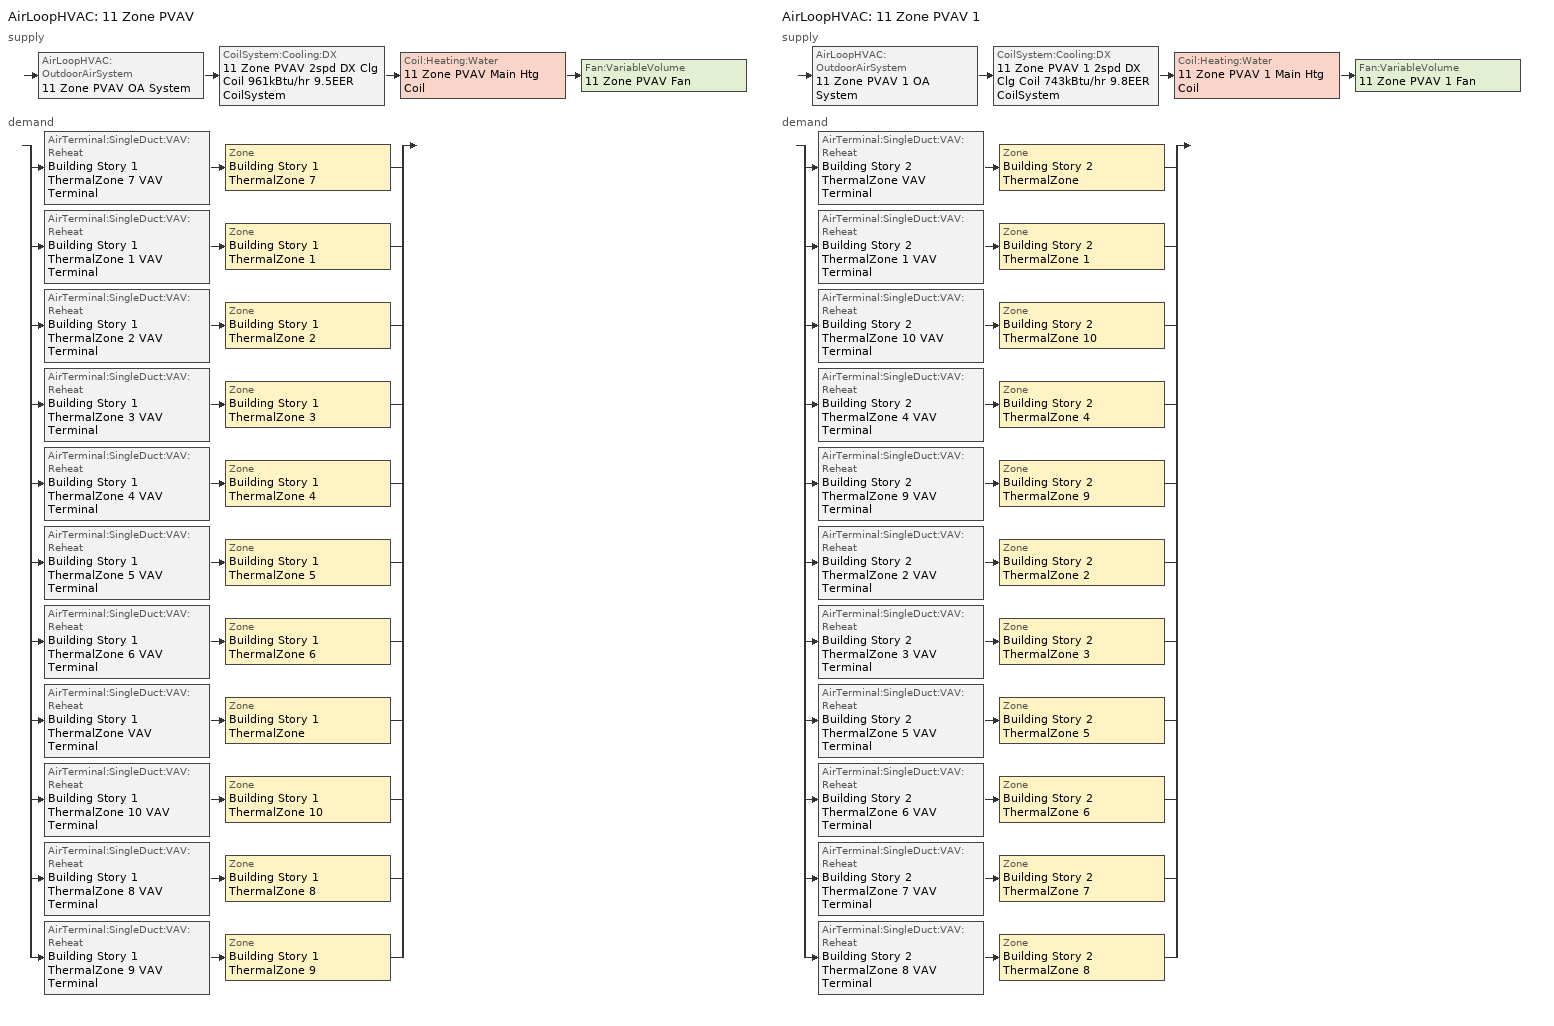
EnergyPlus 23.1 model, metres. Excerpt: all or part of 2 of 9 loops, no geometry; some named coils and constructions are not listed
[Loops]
AirLoopHVAC '11 Zone PVAV'
 supply: AirLoopHVAC:OutdoorAirSystem '11 Zone PVAV OA System' > CoilSystem:Cooling:DX '11 Zone PVAV 2spd DX Clg Coil 961kBtu/hr 9.5EER CoilSystem' > Coil:Heating:Water '11 Zone PVAV Main Htg Coil' > Fan:VariableVolume '11 Zone PVAV Fan'
 demand: split
  | AirTerminal:SingleDuct:VAV:Reheat 'Building Story 1 ThermalZone 7 VAV Terminal' > Zone 'Building Story 1 ThermalZone 7'
  | AirTerminal:SingleDuct:VAV:Reheat 'Building Story 1 ThermalZone 1 VAV Terminal' > Zone 'Building Story 1 ThermalZone 1'
  | AirTerminal:SingleDuct:VAV:Reheat 'Building Story 1 ThermalZone 2 VAV Terminal' > Zone 'Building Story 1 ThermalZone 2'
  | AirTerminal:SingleDuct:VAV:Reheat 'Building Story 1 ThermalZone 3 VAV Terminal' > Zone 'Building Story 1 ThermalZone 3'
  | AirTerminal:SingleDuct:VAV:Reheat 'Building Story 1 ThermalZone 4 VAV Terminal' > Zone 'Building Story 1 ThermalZone 4'
  | AirTerminal:SingleDuct:VAV:Reheat 'Building Story 1 ThermalZone 5 VAV Terminal' > Zone 'Building Story 1 ThermalZone 5'
  | AirTerminal:SingleDuct:VAV:Reheat 'Building Story 1 ThermalZone 6 VAV Terminal' > Zone 'Building Story 1 ThermalZone 6'
  | AirTerminal:SingleDuct:VAV:Reheat 'Building Story 1 ThermalZone VAV Terminal' > Zone 'Building Story 1 ThermalZone'
  | AirTerminal:SingleDuct:VAV:Reheat 'Building Story 1 ThermalZone 10 VAV Terminal' > Zone 'Building Story 1 ThermalZone 10'
  | AirTerminal:SingleDuct:VAV:Reheat 'Building Story 1 ThermalZone 8 VAV Terminal' > Zone 'Building Story 1 ThermalZone 8'
  | AirTerminal:SingleDuct:VAV:Reheat 'Building Story 1 ThermalZone 9 VAV Terminal' > Zone 'Building Story 1 ThermalZone 9'
AirLoopHVAC '11 Zone PVAV 1'
 supply: AirLoopHVAC:OutdoorAirSystem '11 Zone PVAV 1 OA System' > CoilSystem:Cooling:DX '11 Zone PVAV 1 2spd DX Clg Coil 743kBtu/hr 9.8EER CoilSystem' > Coil:Heating:Water '11 Zone PVAV 1 Main Htg Coil' > Fan:VariableVolume '11 Zone PVAV 1 Fan'
 demand: split
  | AirTerminal:SingleDuct:VAV:Reheat 'Building Story 2 ThermalZone VAV Terminal' > Zone 'Building Story 2 ThermalZone'
  | AirTerminal:SingleDuct:VAV:Reheat 'Building Story 2 ThermalZone 1 VAV Terminal' > Zone 'Building Story 2 ThermalZone 1'
  | AirTerminal:SingleDuct:VAV:Reheat 'Building Story 2 ThermalZone 10 VAV Terminal' > Zone 'Building Story 2 ThermalZone 10'
  | AirTerminal:SingleDuct:VAV:Reheat 'Building Story 2 ThermalZone 4 VAV Terminal' > Zone 'Building Story 2 ThermalZone 4'
  | AirTerminal:SingleDuct:VAV:Reheat 'Building Story 2 ThermalZone 9 VAV Terminal' > Zone 'Building Story 2 ThermalZone 9'
  | AirTerminal:SingleDuct:VAV:Reheat 'Building Story 2 ThermalZone 2 VAV Terminal' > Zone 'Building Story 2 ThermalZone 2'
  | AirTerminal:SingleDuct:VAV:Reheat 'Building Story 2 ThermalZone 3 VAV Terminal' > Zone 'Building Story 2 ThermalZone 3'
  | AirTerminal:SingleDuct:VAV:Reheat 'Building Story 2 ThermalZone 5 VAV Terminal' > Zone 'Building Story 2 ThermalZone 5'
  | AirTerminal:SingleDuct:VAV:Reheat 'Building Story 2 ThermalZone 6 VAV Terminal' > Zone 'Building Story 2 ThermalZone 6'
  | AirTerminal:SingleDuct:VAV:Reheat 'Building Story 2 ThermalZone 7 VAV Terminal' > Zone 'Building Story 2 ThermalZone 7'
  | AirTerminal:SingleDuct:VAV:Reheat 'Building Story 2 ThermalZone 8 VAV Terminal' > Zone 'Building Story 2 ThermalZone 8'
[InternalMass] Construction=InteriorFurnishings 1
Name | Zone or ZoneList | Space or SpaceList | Surface Area {m2}
Building Story 1 Space 3 SecondarySchool Office A  - Story Ground Mass; Building Story 1 Space 3 SecondarySchool Office C  - Story Ground Mass | Building Story 1 ThermalZone 3 | Building Story 1 Space 3 | 1.17721
Building Story 1 Space 6 SecondarySchool Office A  - Story Ground Mass | Building Story 1 ThermalZone 6 | Building Story 1 Space 6 | 2.15795
Building Story 1 Space 1 SecondarySchool Office A  - Story Ground Mass | Building Story 1 ThermalZone 1 | Building Story 1 Space 1 | 0.331827
Building Story 1 Space SecondarySchool Office A  - Story Ground Mass | Building Story 1 ThermalZone | Building Story 1 Space | 33.7958
Building Story 1 Space 2 SecondarySchool Office A end_b - Story Ground Mass | Building Story 1 ThermalZone 2 | Building Story 1 Space 2 | 0.287132
Building Story 1 Space 4 SecondarySchool Office A end_b - Story Ground Mass | Building Story 1 ThermalZone 4 | Building Story 1 Space 4 | 0.251434
Building Story 1 Space 5 SecondarySchool Office A end_b - Story Ground Mass | Building Story 1 ThermalZone 5 | Building Story 1 Space 5 | 0.17161
Building Story 1 Space 7 SecondarySchool Office A end_b - Story Ground Mass | Building Story 1 ThermalZone 7 | Building Story 1 Space 7 | 1.45037
Building Story 1 Space 9 SecondarySchool Office A end_b - Story Ground Mass | Building Story 1 ThermalZone 9 | Building Story 1 Space 9 | 0.223672
Building Story 1 Space 10 SecondarySchool Office A end_b - Story Ground Mass | Building Story 1 ThermalZone 10 | Building Story 1 Space 10 | 1.8176
Building Story 1 Space 8 SecondarySchool Office A end_b - Story Ground Mass | Building Story 1 ThermalZone 8 | Building Story 1 Space 8 | 0.294632
Building Story 1 Space 3 SecondarySchool Office A end_b - Story Ground Mass | Building Story 1 ThermalZone 3 | Building Story 1 Space 3 | 1.1724
Building Story 1 Space 6 SecondarySchool Office A end_b - Story Ground Mass | Building Story 1 ThermalZone 6 | Building Story 1 Space 6 | 2.14914
Building Story 1 Space 1 SecondarySchool Office A end_b - Story Ground Mass | Building Story 1 ThermalZone 1 | Building Story 1 Space 1 | 0.330473
Building Story 1 Space SecondarySchool Office A end_b - Story Ground Mass | Building Story 1 ThermalZone | Building Story 1 Space | 33.6579
Building Story 1 Space 2 SecondarySchool Office B  - Story Ground Mass | Building Story 1 ThermalZone 2 | Building Story 1 Space 2 | 2.37917
Building Story 1 Space 4 SecondarySchool Office B  - Story Ground Mass | Building Story 1 ThermalZone 4 | Building Story 1 Space 4 | 2.08338
Building Story 1 Space 5 SecondarySchool Office B  - Story Ground Mass | Building Story 1 ThermalZone 5 | Building Story 1 Space 5 | 1.42196
Building Story 1 Space 7 SecondarySchool Office B  - Story Ground Mass | Building Story 1 ThermalZone 7 | Building Story 1 Space 7 | 12.0177
Building Story 1 Space 9 SecondarySchool Office B  - Story Ground Mass | Building Story 1 ThermalZone 9 | Building Story 1 Space 9 | 1.85335
Building Story 1 Space 10 SecondarySchool Office B  - Story Ground Mass | Building Story 1 ThermalZone 10 | Building Story 1 Space 10 | 15.0606
Building Story 1 Space 8 SecondarySchool Office B  - Story Ground Mass | Building Story 1 ThermalZone 8 | Building Story 1 Space 8 | 2.44132
Building Story 1 Space 3 SecondarySchool Office B  - Story Ground Mass | Building Story 1 ThermalZone 3 | Building Story 1 Space 3 | 9.71453
Building Story 1 Space 6 SecondarySchool Office B  - Story Ground Mass | Building Story 1 ThermalZone 6 | Building Story 1 Space 6 | 17.8078
Building Story 1 Space 1 SecondarySchool Office B  - Story Ground Mass | Building Story 1 ThermalZone 1 | Building Story 1 Space 1 | 2.7383
Building Story 1 Space SecondarySchool Office B  - Story Ground Mass | Building Story 1 ThermalZone | Building Story 1 Space | 278.889
Building Story 1 Space 2 SecondarySchool Office B end_b - Story Ground Mass | Building Story 1 ThermalZone 2 | Building Story 1 Space 2 | 2.36947
Building Story 1 Space 4 SecondarySchool Office B end_b - Story Ground Mass | Building Story 1 ThermalZone 4 | Building Story 1 Space 4 | 2.07488
Building Story 1 Space 5 SecondarySchool Office B end_b - Story Ground Mass | Building Story 1 ThermalZone 5 | Building Story 1 Space 5 | 1.41615
Building Story 1 Space 7 SecondarySchool Office B end_b - Story Ground Mass | Building Story 1 ThermalZone 7 | Building Story 1 Space 7 | 11.9687
Building Story 1 Space 9 SecondarySchool Office B end_b - Story Ground Mass | Building Story 1 ThermalZone 9 | Building Story 1 Space 9 | 1.84578
Building Story 1 Space 10 SecondarySchool Office B end_b - Story Ground Mass | Building Story 1 ThermalZone 10 | Building Story 1 Space 10 | 14.9992
Building Story 1 Space 8 SecondarySchool Office B end_b - Story Ground Mass | Building Story 1 ThermalZone 8 | Building Story 1 Space 8 | 2.43136
Building Story 1 Space 3 SecondarySchool Office B end_b - Story Ground Mass | Building Story 1 ThermalZone 3 | Building Story 1 Space 3 | 9.67489
Building Story 1 Space 6 SecondarySchool Office B end_b - Story Ground Mass | Building Story 1 ThermalZone 6 | Building Story 1 Space 6 | 17.7351
Building Story 1 Space 1 SecondarySchool Office B end_b - Story Ground Mass | Building Story 1 ThermalZone 1 | Building Story 1 Space 1 | 2.72712
Building Story 1 Space SecondarySchool Office B end_b - Story Ground Mass | Building Story 1 ThermalZone | Building Story 1 Space | 277.751
Building Story 1 Space 2 SecondarySchool Office C  - Story Ground Mass | Building Story 1 ThermalZone 2 | Building Story 1 Space 2 | 0.288308
Building Story 1 Space 4 SecondarySchool Office C  - Story Ground Mass | Building Story 1 ThermalZone 4 | Building Story 1 Space 4 | 0.252464
Building Story 1 Space 5 SecondarySchool Office C  - Story Ground Mass | Building Story 1 ThermalZone 5 | Building Story 1 Space 5 | 0.172313
Building Story 1 Space 7 SecondarySchool Office C  - Story Ground Mass | Building Story 1 ThermalZone 7 | Building Story 1 Space 7 | 1.45631
Building Story 1 Space 9 SecondarySchool Office C  - Story Ground Mass | Building Story 1 ThermalZone 9 | Building Story 1 Space 9 | 0.224589
Building Story 1 Space 10 SecondarySchool Office C  - Story Ground Mass | Building Story 1 ThermalZone 10 | Building Story 1 Space 10 | 1.82505
Building Story 1 Space 8 SecondarySchool Office C  - Story Ground Mass | Building Story 1 ThermalZone 8 | Building Story 1 Space 8 | 0.295839
[ZoneControl:Thermostat] Temperature Difference Between Cutout And Setpoint {deltaC}=0
Name | Zone or ZoneList | Control Type Schedule | Control 1
Building Story 1 ThermalZone Thermostat | Building Story 1 ThermalZone | Building Story 1 ThermalZone Thermostat Schedule | Story Ground Blended Space Type Thermostat
Building Story 1 ThermalZone 1 Thermostat | Building Story 1 ThermalZone 1 | Building Story 1 ThermalZone 1 Thermostat Schedule | Story Ground Blended Space Type Thermostat 1
Building Story 1 ThermalZone 10 Thermostat | Building Story 1 ThermalZone 10 | Building Story 1 ThermalZone 10 Thermostat Schedule | Story Ground Blended Space Type Thermostat 2
Building Story 1 ThermalZone 2 Thermostat | Building Story 1 ThermalZone 2 | Building Story 1 ThermalZone 2 Thermostat Schedule | Story Ground Blended Space Type Thermostat 3
Building Story 1 ThermalZone 3 Thermostat | Building Story 1 ThermalZone 3 | Building Story 1 ThermalZone 3 Thermostat Schedule | Story Ground Blended Space Type Thermostat 4
Building Story 1 ThermalZone 4 Thermostat | Building Story 1 ThermalZone 4 | Building Story 1 ThermalZone 4 Thermostat Schedule | Story Ground Blended Space Type Thermostat 5
Building Story 1 ThermalZone 5 Thermostat | Building Story 1 ThermalZone 5 | Building Story 1 ThermalZone 5 Thermostat Schedule | Story Ground Blended Space Type Thermostat 6
Building Story 1 ThermalZone 6 Thermostat | Building Story 1 ThermalZone 6 | Building Story 1 ThermalZone 6 Thermostat Schedule | Story Ground Blended Space Type Thermostat 7
Building Story 1 ThermalZone 7 Thermostat | Building Story 1 ThermalZone 7 | Building Story 1 ThermalZone 7 Thermostat Schedule | Story Ground Blended Space Type Thermostat 8
Building Story 1 ThermalZone 8 Thermostat | Building Story 1 ThermalZone 8 | Building Story 1 ThermalZone 8 Thermostat Schedule | Story Ground Blended Space Type Thermostat 9
Building Story 1 ThermalZone 9 Thermostat | Building Story 1 ThermalZone 9 | Building Story 1 ThermalZone 9 Thermostat Schedule | Story Ground Blended Space Type Thermostat 10
Building Story 2 ThermalZone Thermostat | Building Story 2 ThermalZone | Building Story 2 ThermalZone Thermostat Schedule | Story Mid Blended Space Type Thermostat
Building Story 2 ThermalZone 1 Thermostat | Building Story 2 ThermalZone 1 | Building Story 2 ThermalZone 1 Thermostat Schedule | Story Mid Blended Space Type Thermostat 1
Building Story 2 ThermalZone 10 Thermostat | Building Story 2 ThermalZone 10 | Building Story 2 ThermalZone 10 Thermostat Schedule | Story Mid Blended Space Type Thermostat 2
Building Story 2 ThermalZone 2 Thermostat | Building Story 2 ThermalZone 2 | Building Story 2 ThermalZone 2 Thermostat Schedule | Story Mid Blended Space Type Thermostat 3
Building Story 2 ThermalZone 3 Thermostat | Building Story 2 ThermalZone 3 | Building Story 2 ThermalZone 3 Thermostat Schedule | Story Mid Blended Space Type Thermostat 4
Building Story 2 ThermalZone 4 Thermostat | Building Story 2 ThermalZone 4 | Building Story 2 ThermalZone 4 Thermostat Schedule | Story Mid Blended Space Type Thermostat 5
Building Story 2 ThermalZone 5 Thermostat | Building Story 2 ThermalZone 5 | Building Story 2 ThermalZone 5 Thermostat Schedule | Story Mid Blended Space Type Thermostat 6
Building Story 2 ThermalZone 6 Thermostat | Building Story 2 ThermalZone 6 | Building Story 2 ThermalZone 6 Thermostat Schedule | Story Mid Blended Space Type Thermostat 7
Building Story 2 ThermalZone 7 Thermostat | Building Story 2 ThermalZone 7 | Building Story 2 ThermalZone 7 Thermostat Schedule | Story Mid Blended Space Type Thermostat 8
Building Story 2 ThermalZone 8 Thermostat | Building Story 2 ThermalZone 8 | Building Story 2 ThermalZone 8 Thermostat Schedule | Story Mid Blended Space Type Thermostat 9
Building Story 2 ThermalZone 9 Thermostat | Building Story 2 ThermalZone 9 | Building Story 2 ThermalZone 9 Thermostat Schedule | Story Mid Blended Space Type Thermostat 10
[ThermostatSetpoint:DualSetpoint] Cooling Setpoint Temperature Schedule=SchoolSecondary CLGSETP_SCH_NO_SETBACK
Name | Heating Setpoint Temperature Schedule
Story Ground Blended Space Type Thermostat; Story Ground Blended Space Type Thermostat 1; Story Ground Blended Space Type Thermostat 2; Story Ground Blended Space Type Thermostat 3; Story Ground Blended Space Type Thermostat 4; Story Ground Blended Space Type Thermostat 5; Story Ground Blended Space Type Thermostat 6; Story Ground Blended Space Type Thermostat 7; Story Ground Blended Space Type Thermostat 8; Story Ground Blended Space Type Thermostat 9; Story Ground Blended Space Type Thermostat 10 | SchoolSecondary HTGSETP_SCH_PSZ_AC
Story Mid Blended Space Type Thermostat; Story Mid Blended Space Type Thermostat 1; Story Mid Blended Space Type Thermostat 2; Story Mid Blended Space Type Thermostat 3; Story Mid Blended Space Type Thermostat 4; Story Mid Blended Space Type Thermostat 5; Story Mid Blended Space Type Thermostat 6; Story Mid Blended Space Type Thermostat 7; Story Mid Blended Space Type Thermostat 8; Story Mid Blended Space Type Thermostat 9; Story Mid Blended Space Type Thermostat 10 | SchoolSecondary HTGSETP_SCH_YES_OPTIMUM
[AirTerminal:SingleDuct:VAV:Reheat] Availability Schedule=Always On Discrete; Maximum Air Flow Rate {m3/s}=Autosize; Zone Minimum Air Flow Input Method=Constant; Fixed Minimum Air Flow Rate {m3/s}=0; Maximum Hot Water or Steam Flow Rate {m3/s}=Autosize; Minimum Hot Water or Steam Flow Rate {m3/s}=0; Convergence Tolerance=0.001; Damper Heating Action=ReverseWithLimits; Maximum Flow per Zone Floor Area During Reheat {m3/s-m2}=Autocalculate; Maximum Flow Fraction During Reheat=Autocalculate; Maximum Reheat Air Temperature {C}=50
Name | Constant Minimum Air Flow Fraction | Reheat Coil
Building Story 1 ThermalZone VAV Terminal | 0.824587 | Building Story 1 ThermalZone Reheat Coil
Building Story 1 ThermalZone 1 VAV Terminal | 0.824587 | Building Story 1 ThermalZone 1 Reheat Coil
Building Story 1 ThermalZone 10 VAV Terminal | 0.824587 | Building Story 1 ThermalZone 10 Reheat Coil
Building Story 1 ThermalZone 2 VAV Terminal | 0.824587 | Building Story 1 ThermalZone 2 Reheat Coil
Building Story 1 ThermalZone 3 VAV Terminal | 0.824587 | Building Story 1 ThermalZone 3 Reheat Coil
Building Story 1 ThermalZone 4 VAV Terminal | 0.824587 | Building Story 1 ThermalZone 4 Reheat Coil
Building Story 1 ThermalZone 5 VAV Terminal | 0.824587 | Building Story 1 ThermalZone 5 Reheat Coil
Building Story 1 ThermalZone 6 VAV Terminal | 0.824587 | Building Story 1 ThermalZone 6 Reheat Coil
Building Story 1 ThermalZone 7 VAV Terminal | 0.824587 | Building Story 1 ThermalZone 7 Reheat Coil
Building Story 1 ThermalZone 8 VAV Terminal | 0.824587 | Building Story 1 ThermalZone 8 Reheat Coil
Building Story 1 ThermalZone 9 VAV Terminal | 0.824587 | Building Story 1 ThermalZone 9 Reheat Coil
Building Story 2 ThermalZone VAV Terminal | 0.923048 | Building Story 2 ThermalZone Reheat Coil
Building Story 2 ThermalZone 1 VAV Terminal | 0.923048 | Building Story 2 ThermalZone 1 Reheat Coil
Building Story 2 ThermalZone 10 VAV Terminal | 0.923048 | Building Story 2 ThermalZone 10 Reheat Coil
Building Story 2 ThermalZone 2 VAV Terminal | 0.923048 | Building Story 2 ThermalZone 2 Reheat Coil
Building Story 2 ThermalZone 3 VAV Terminal | 0.923048 | Building Story 2 ThermalZone 3 Reheat Coil
Building Story 2 ThermalZone 4 VAV Terminal | 0.923048 | Building Story 2 ThermalZone 4 Reheat Coil
Building Story 2 ThermalZone 5 VAV Terminal | 0.923048 | Building Story 2 ThermalZone 5 Reheat Coil
Building Story 2 ThermalZone 6 VAV Terminal | 0.923048 | Building Story 2 ThermalZone 6 Reheat Coil
Building Story 2 ThermalZone 7 VAV Terminal | 0.923048 | Building Story 2 ThermalZone 7 Reheat Coil
Building Story 2 ThermalZone 8 VAV Terminal | 0.923048 | Building Story 2 ThermalZone 8 Reheat Coil
Building Story 2 ThermalZone 9 VAV Terminal | 0.923048 | Building Story 2 ThermalZone 9 Reheat Coil
[Coil:Heating:Water] Availability Schedule=Always On Discrete; U-Factor Times Area Value {W/K}=Autosize; Maximum Water Flow Rate {m3/s}=Autosize; Performance Input Method=UFactorTimesAreaAndDesignWaterFlowRate; Rated Capacity {W}=Autosize; Rated Inlet Water Temperature {C}=82.2222; Rated Inlet Air Temperature {C}=7.22222; Rated Outlet Water Temperature {C}=71.1111; Rated Outlet Air Temperature {C}=12.7778; Rated Ratio for Air and Water Convection=0.5
11 Zone PVAV Main Htg Coil; 11 Zone PVAV 1 Main Htg Coil
[Zone equipment]
Building Story 1 ThermalZone: Building Story 1 ThermalZone VAV Terminal
Building Story 1 ThermalZone 1: Building Story 1 ThermalZone 1 VAV Terminal
Building Story 1 ThermalZone 10: Building Story 1 ThermalZone 10 VAV Terminal
Building Story 1 ThermalZone 2: Building Story 1 ThermalZone 2 VAV Terminal
Building Story 1 ThermalZone 3: Building Story 1 ThermalZone 3 VAV Terminal
Building Story 1 ThermalZone 4: Building Story 1 ThermalZone 4 VAV Terminal
Building Story 1 ThermalZone 5: Building Story 1 ThermalZone 5 VAV Terminal
Building Story 1 ThermalZone 6: Building Story 1 ThermalZone 6 VAV Terminal
Building Story 1 ThermalZone 7: Building Story 1 ThermalZone 7 VAV Terminal
Building Story 1 ThermalZone 8: Building Story 1 ThermalZone 8 VAV Terminal
Building Story 1 ThermalZone 9: Building Story 1 ThermalZone 9 VAV Terminal
Building Story 2 ThermalZone: Building Story 2 ThermalZone VAV Terminal
Building Story 2 ThermalZone 1: Building Story 2 ThermalZone 1 VAV Terminal
Building Story 2 ThermalZone 10: Building Story 2 ThermalZone 10 VAV Terminal
Building Story 2 ThermalZone 2: Building Story 2 ThermalZone 2 VAV Terminal
Building Story 2 ThermalZone 3: Building Story 2 ThermalZone 3 VAV Terminal
Building Story 2 ThermalZone 4: Building Story 2 ThermalZone 4 VAV Terminal
Building Story 2 ThermalZone 5: Building Story 2 ThermalZone 5 VAV Terminal
Building Story 2 ThermalZone 6: Building Story 2 ThermalZone 6 VAV Terminal
Building Story 2 ThermalZone 7: Building Story 2 ThermalZone 7 VAV Terminal
Building Story 2 ThermalZone 8: Building Story 2 ThermalZone 8 VAV Terminal
Building Story 2 ThermalZone 9: Building Story 2 ThermalZone 9 VAV Terminal
[Sizing:Zone] Zone Cooling Design Supply Air Temperature Input Method=SupplyAirTemperature; Zone Cooling Design Supply Air Temperature {C}=12.7778; Zone Cooling Design Supply Air Temperature Difference {deltaC}=11.11; Zone Heating Design Supply Air Temperature Input Method=SupplyAirTemperature; Zone Heating Design Supply Air Temperature {C}=50; Zone Heating Design Supply Air Temperature Difference {deltaC}=11.11; Zone Cooling Design Supply Air Humidity Ratio {kgWater/kgDryAir}=0.0085; Zone Heating Design Supply Air Humidity Ratio {kgWater/kgDryAir}=0.008; Cooling Design Air Flow Method=DesignDay; Cooling Design Air Flow Rate {m3/s}=0; Cooling Minimum Air Flow per Zone Floor Area {m3/s-m2}=0.000762; Cooling Minimum Air Flow {m3/s}=0; Cooling Minimum Air Flow Fraction=0; Heating Design Air Flow Method=DesignDay; Heating Design Air Flow Rate {m3/s}=0; Heating Maximum Air Flow per Zone Floor Area {m3/s-m2}=0.002032; Heating Maximum Air Flow {m3/s}=0.141576; Heating Maximum Air Flow Fraction=0.3; Account for Dedicated Outdoor Air System=No; Zone Load Sizing Method=Sensible Load Only No Latent Load; Zone Latent Cooling Design Supply Air Humidity Ratio Input Method=HumidityRatioDifference; Zone Cooling Design Supply Air Humidity Ratio Difference {kgWater/kgDryAir}=0.005; Zone Latent Heating Design Supply Air Humidity Ratio Input Method=HumidityRatioDifference; Zone Humidification Design Supply Air Humidity Ratio Difference {kgWater/kgDryAir}=0.005
Name | Design Specification Outdoor Air Object | Design Specification Zone Air Distribution Object
Building Story 1 ThermalZone | Building Story 1 ThermalZone DSOA Space List | Building Story 1 ThermalZone Design Spec Zone Air Dist
Building Story 1 ThermalZone 1 | Building Story 1 ThermalZone 1 DSOA Space List | Building Story 1 ThermalZone 1 Design Spec Zone Air Dist
Building Story 1 ThermalZone 10 | Building Story 1 ThermalZone 10 DSOA Space List | Building Story 1 ThermalZone 10 Design Spec Zone Air Dist
Building Story 1 ThermalZone 2 | Building Story 1 ThermalZone 2 DSOA Space List | Building Story 1 ThermalZone 2 Design Spec Zone Air Dist
Building Story 1 ThermalZone 3 | Building Story 1 ThermalZone 3 DSOA Space List | Building Story 1 ThermalZone 3 Design Spec Zone Air Dist
Building Story 1 ThermalZone 4 | Building Story 1 ThermalZone 4 DSOA Space List | Building Story 1 ThermalZone 4 Design Spec Zone Air Dist
Building Story 1 ThermalZone 5 | Building Story 1 ThermalZone 5 DSOA Space List | Building Story 1 ThermalZone 5 Design Spec Zone Air Dist
Building Story 1 ThermalZone 6 | Building Story 1 ThermalZone 6 DSOA Space List | Building Story 1 ThermalZone 6 Design Spec Zone Air Dist
Building Story 1 ThermalZone 7 | Building Story 1 ThermalZone 7 DSOA Space List | Building Story 1 ThermalZone 7 Design Spec Zone Air Dist
Building Story 1 ThermalZone 8 | Building Story 1 ThermalZone 8 DSOA Space List | Building Story 1 ThermalZone 8 Design Spec Zone Air Dist
Building Story 1 ThermalZone 9 | Building Story 1 ThermalZone 9 DSOA Space List | Building Story 1 ThermalZone 9 Design Spec Zone Air Dist
Building Story 2 ThermalZone | Building Story 2 ThermalZone DSOA Space List | Building Story 2 ThermalZone Design Spec Zone Air Dist
Building Story 2 ThermalZone 1 | Building Story 2 ThermalZone 1 DSOA Space List | Building Story 2 ThermalZone 1 Design Spec Zone Air Dist
Building Story 2 ThermalZone 10 | Building Story 2 ThermalZone 10 DSOA Space List | Building Story 2 ThermalZone 10 Design Spec Zone Air Dist
Building Story 2 ThermalZone 2 | Building Story 2 ThermalZone 2 DSOA Space List | Building Story 2 ThermalZone 2 Design Spec Zone Air Dist
Building Story 2 ThermalZone 3 | Building Story 2 ThermalZone 3 DSOA Space List | Building Story 2 ThermalZone 3 Design Spec Zone Air Dist
Building Story 2 ThermalZone 4 | Building Story 2 ThermalZone 4 DSOA Space List | Building Story 2 ThermalZone 4 Design Spec Zone Air Dist
Building Story 2 ThermalZone 5 | Building Story 2 ThermalZone 5 DSOA Space List | Building Story 2 ThermalZone 5 Design Spec Zone Air Dist
Building Story 2 ThermalZone 6 | Building Story 2 ThermalZone 6 DSOA Space List | Building Story 2 ThermalZone 6 Design Spec Zone Air Dist
Building Story 2 ThermalZone 7 | Building Story 2 ThermalZone 7 DSOA Space List | Building Story 2 ThermalZone 7 Design Spec Zone Air Dist
Building Story 2 ThermalZone 8 | Building Story 2 ThermalZone 8 DSOA Space List | Building Story 2 ThermalZone 8 Design Spec Zone Air Dist
Building Story 2 ThermalZone 9 | Building Story 2 ThermalZone 9 DSOA Space List | Building Story 2 ThermalZone 9 Design Spec Zone Air Dist
[DesignSpecification:ZoneAirDistribution] Minimum Zone Ventilation Efficiency=0.6
Building Story 1 ThermalZone Design Spec Zone Air Dist; Building Story 1 ThermalZone 1 Design Spec Zone Air Dist; Building Story 1 ThermalZone 10 Design Spec Zone Air Dist; Building Story 1 ThermalZone 2 Design Spec Zone Air Dist; Building Story 1 ThermalZone 3 Design Spec Zone Air Dist; Building Story 1 ThermalZone 4 Design Spec Zone Air Dist; Building Story 1 ThermalZone 5 Design Spec Zone Air Dist; Building Story 1 ThermalZone 6 Design Spec Zone Air Dist; Building Story 1 ThermalZone 7 Design Spec Zone Air Dist; Building Story 1 ThermalZone 8 Design Spec Zone Air Dist; Building Story 1 ThermalZone 9 Design Spec Zone Air Dist; Building Story 2 ThermalZone Design Spec Zone Air Dist; Building Story 2 ThermalZone 1 Design Spec Zone Air Dist; Building Story 2 ThermalZone 10 Design Spec Zone Air Dist; Building Story 2 ThermalZone 2 Design Spec Zone Air Dist; Building Story 2 ThermalZone 3 Design Spec Zone Air Dist; Building Story 2 ThermalZone 4 Design Spec Zone Air Dist; Building Story 2 ThermalZone 5 Design Spec Zone Air Dist; Building Story 2 ThermalZone 6 Design Spec Zone Air Dist; Building Story 2 ThermalZone 7 Design Spec Zone Air Dist; Building Story 2 ThermalZone 8 Design Spec Zone Air Dist; Building Story 2 ThermalZone 9 Design Spec Zone Air Dist
[Controller:MechanicalVentilation] System Outdoor Air Method=ZoneSum
Name | Availability Schedule | Demand Controlled Ventilation | Zone or ZoneList 1 | Design Specification Outdoor Air Object Name 1 | Design Specification Zone Air Distribution Object Name 1 | Zone or ZoneList 2 | Design Specification Outdoor Air Object Name 2 | Design Specification Zone Air Distribution Object Name 2 | Zone or ZoneList 3 | Design Specification Outdoor Air Object Name 3 | Design Specification Zone Air Distribution Object Name 3 | Zone or ZoneList 4 | Design Specification Outdoor Air Object Name 4 | Design Specification Zone Air Distribution Object Name 4 | Zone or ZoneList 5 | Design Specification Outdoor Air Object Name 5 | Design Specification Zone Air Distribution Object Name 5 | Zone or ZoneList 6 | Design Specification Outdoor Air Object Name 6 | Design Specification Zone Air Distribution Object Name 6 | Zone or ZoneList 7 | Design Specification Outdoor Air Object Name 7 | Design Specification Zone Air Distribution Object Name 7 | Zone or ZoneList 8 | Design Specification Outdoor Air Object Name 8 | Design Specification Zone Air Distribution Object Name 8 | Zone or ZoneList 9 | Design Specification Outdoor Air Object Name 9 | Design Specification Zone Air Distribution Object Name 9 | Zone or ZoneList 10 | Design Specification Outdoor Air Object Name 10 | Design Specification Zone Air Distribution Object Name 10 | Zone or ZoneList 11 | Design Specification Outdoor Air Object Name 11 | Design Specification Zone Air Distribution Object Name 11
11 Zone PVAV Ventilation Controller | 11 Zone PVAV Occ Sch | Yes | Building Story 1 ThermalZone | Blended OA | Building Story 1 ThermalZone Design Spec Zone Air Dist | Building Story 1 ThermalZone 1 | Blended OA to per-area | Building Story 1 ThermalZone 1 Design Spec Zone Air Dist | Building Story 1 ThermalZone 10 | Blended OA | Building Story 1 ThermalZone 10 Design Spec Zone Air Dist | Building Story 1 ThermalZone 2 | Blended OA to per-area | Building Story 1 ThermalZone 2 Design Spec Zone Air Dist | Building Story 1 ThermalZone 3 | Blended OA | Building Story 1 ThermalZone 3 Design Spec Zone Air Dist | Building Story 1 ThermalZone 4 | Blended OA to per-area | Building Story 1 ThermalZone 4 Design Spec Zone Air Dist | Building Story 1 ThermalZone 5 | Blended OA to per-area | Building Story 1 ThermalZone 5 Design Spec Zone Air Dist | Building Story 1 ThermalZone 6 | Blended OA | Building Story 1 ThermalZone 6 Design Spec Zone Air Dist | Building Story 1 ThermalZone 7 | Blended OA | Building Story 1 ThermalZone 7 Design Spec Zone Air Dist | Building Story 1 ThermalZone 8 | Blended OA to per-area | Building Story 1 ThermalZone 8 Design Spec Zone Air Dist | Building Story 1 ThermalZone 9 | Blended OA to per-area | Building Story 1 ThermalZone 9 Design Spec Zone Air Dist
11 Zone PVAV 1 Ventilation Controller | 11 Zone PVAV 1 Occ Sch | No | Building Story 2 ThermalZone | Blended OA 1 | Building Story 2 ThermalZone Design Spec Zone Air Dist | Building Story 2 ThermalZone 1 | Blended OA 1 | Building Story 2 ThermalZone 1 Design Spec Zone Air Dist | Building Story 2 ThermalZone 10 | Blended OA 1 | Building Story 2 ThermalZone 10 Design Spec Zone Air Dist | Building Story 2 ThermalZone 2 | Blended OA 1 | Building Story 2 ThermalZone 2 Design Spec Zone Air Dist | Building Story 2 ThermalZone 3 | Blended OA 1 | Building Story 2 ThermalZone 3 Design Spec Zone Air Dist | Building Story 2 ThermalZone 4 | Blended OA 1 | Building Story 2 ThermalZone 4 Design Spec Zone Air Dist | Building Story 2 ThermalZone 5 | Blended OA 1 | Building Story 2 ThermalZone 5 Design Spec Zone Air Dist | Building Story 2 ThermalZone 6 | Blended OA 1 | Building Story 2 ThermalZone 6 Design Spec Zone Air Dist | Building Story 2 ThermalZone 7 | Blended OA 1 | Building Story 2 ThermalZone 7 Design Spec Zone Air Dist | Building Story 2 ThermalZone 8 | Blended OA 1 | Building Story 2 ThermalZone 8 Design Spec Zone Air Dist | Building Story 2 ThermalZone 9 | Blended OA 1 | Building Story 2 ThermalZone 9 Design Spec Zone Air Dist
[DesignSpecification:OutdoorAir] Outdoor Air Method=Sum; Outdoor Air Flow per Zone {m3/s}=0; Outdoor Air Flow Air Changes per Hour {1/hr}=0
Name | Outdoor Air Flow per Person {m3/s-person} | Outdoor Air Flow per Zone Floor Area {m3/s-m2}
Blended OA | 0.00256079 | 0.000687897
Blended OA to per-area | 0 | 0.00173243
Blended OA 1 | 0.00346999 | 0.000689238
[DesignSpecification:OutdoorAir:SpaceList]
Name | Space 1 | Space 1 Design Specification Outdoor Air Object
Building Story 1 ThermalZone DSOA Space List | Building Story 1 Space | Blended OA
Building Story 1 ThermalZone 1 DSOA Space List | Building Story 1 Space 1 | Blended OA to per-area
Building Story 1 ThermalZone 10 DSOA Space List | Building Story 1 Space 10 | Blended OA
Building Story 1 ThermalZone 2 DSOA Space List | Building Story 1 Space 2 | Blended OA to per-area
Building Story 1 ThermalZone 3 DSOA Space List | Building Story 1 Space 3 | Blended OA
Building Story 1 ThermalZone 4 DSOA Space List | Building Story 1 Space 4 | Blended OA to per-area
Building Story 1 ThermalZone 5 DSOA Space List | Building Story 1 Space 5 | Blended OA to per-area
Building Story 1 ThermalZone 6 DSOA Space List | Building Story 1 Space 6 | Blended OA
Building Story 1 ThermalZone 7 DSOA Space List | Building Story 1 Space 7 | Blended OA
Building Story 1 ThermalZone 8 DSOA Space List | Building Story 1 Space 8 | Blended OA to per-area
Building Story 1 ThermalZone 9 DSOA Space List | Building Story 1 Space 9 | Blended OA to per-area
Building Story 2 ThermalZone DSOA Space List | Building Story 2 Space | Blended OA 1
Building Story 2 ThermalZone 1 DSOA Space List | Building Story 2 Space 1 | Blended OA 1
Building Story 2 ThermalZone 10 DSOA Space List | Building Story 2 Space 10 | Blended OA 1
Building Story 2 ThermalZone 2 DSOA Space List | Building Story 2 Space 2 | Blended OA 1
Building Story 2 ThermalZone 3 DSOA Space List | Building Story 2 Space 3 | Blended OA 1
Building Story 2 ThermalZone 4 DSOA Space List | Building Story 2 Space 4 | Blended OA 1
Building Story 2 ThermalZone 5 DSOA Space List | Building Story 2 Space 5 | Blended OA 1
Building Story 2 ThermalZone 6 DSOA Space List | Building Story 2 Space 6 | Blended OA 1
Building Story 2 ThermalZone 7 DSOA Space List | Building Story 2 Space 7 | Blended OA 1
Building Story 2 ThermalZone 8 DSOA Space List | Building Story 2 Space 8 | Blended OA 1
Building Story 2 ThermalZone 9 DSOA Space List | Building Story 2 Space 9 | Blended OA 1
[AirLoopHVAC] Design Supply Air Flow Rate {m3/s}=AutoSize; Design Return Air Flow Fraction of Supply Air Flow=1
11 Zone PVAV; 11 Zone PVAV 1
[Sizing:System] Type of Load to Size On=Sensible; Central Heating Maximum System Air Flow Ratio=0.3; Preheat Design Temperature {C}=7.22222; Preheat Design Humidity Ratio {kgWater/kgDryAir}=0.008; Precool Design Temperature {C}=12.7778; Precool Design Humidity Ratio {kgWater/kgDryAir}=0.008; Central Cooling Design Supply Air Temperature {C}=12.7778; Central Heating Design Supply Air Temperature {C}=12.7778; Type of Zone Sum to Use=Coincident; 100% Outdoor Air in Cooling=No; 100% Outdoor Air in Heating=No; Central Cooling Design Supply Air Humidity Ratio {kgWater/kgDryAir}=0.0085; Central Heating Design Supply Air Humidity Ratio {kgWater/kgDryAir}=0.008; Cooling Supply Air Flow Rate Method=DesignDay; Cooling Supply Air Flow Rate {m3/s}=0; Cooling Supply Air Flow Rate Per Floor Area {m3/s-m2}=0.00996765; Cooling Fraction of Autosized Cooling Supply Air Flow Rate=1; Cooling Supply Air Flow Rate Per Unit Cooling Capacity {m3/s-W}=3.94755e-05; Heating Supply Air Flow Rate Method=DesignDay; Heating Supply Air Flow Rate {m3/s}=0; Heating Supply Air Flow Rate Per Floor Area {m3/s-m2}=0.00996765; Heating Fraction of Autosized Heating Supply Air Flow Rate=1; Heating Fraction of Autosized Cooling Supply Air Flow Rate=1; Heating Supply Air Flow Rate Per Unit Heating Capacity {m3/s-W}=3.15882e-05; System Outdoor Air Method=ZoneSum; Zone Maximum Outdoor Air Fraction=1; Cooling Design Capacity Method=CoolingDesignCapacity; Cooling Design Capacity {W}=Autosize; Cooling Design Capacity Per Floor Area {W/m2}=234.7; Fraction of Autosized Cooling Design Capacity=1; Heating Design Capacity Method=HeatingDesignCapacity; Heating Design Capacity {W}=Autosize; Heating Design Capacity Per Floor Area {W/m2}=157; Fraction of Autosized Heating Design Capacity=1; Central Cooling Capacity Control Method=OnOff; Occupant Diversity=Autosize
Name | Design Outdoor Air Flow Rate {m3/s}
11 Zone PVAV | 9.51573
11 Zone PVAV 1 | 8.38127
[Controller:WaterCoil] Control Variable=Temperature; Action=Normal; Actuator Variable=Flow; Controller Convergence Tolerance {deltaC}=0.0001; Maximum Actuated Flow {m3/s}=Autosize; Minimum Actuated Flow {m3/s}=0
11 Zone PVAV Main Htg Coil Controller; 11 Zone PVAV 1 Main Htg Coil Controller
[Controller:OutdoorAir] Maximum Outdoor Air Flow Rate {m3/s}=Autosize; Economizer Control Type=DifferentialDryBulb; Economizer Control Action Type=ModulateFlow; Lockout Type=LockoutWithHeating; Minimum Limit Type=FixedMinimum; High Humidity Control=No; Control High Indoor Humidity Based on Outdoor Humidity Ratio=Yes; Heat Recovery Bypass Control Type=BypassWhenWithinEconomizerLimits
Name | Minimum Outdoor Air Flow Rate {m3/s} | Minimum Outdoor Air Schedule | Mechanical Ventilation Controller
Controller Outdoor Air 1 | 0 | 11 Zone PVAV Occ Sch | 11 Zone PVAV Ventilation Controller
Controller Outdoor Air 2 | Autosize | 11 Zone PVAV 1 Occ Sch | 11 Zone PVAV 1 Ventilation Controller
[SetpointManager:MixedAir] Control Variable=Temperature
Name | Setpoint Node or NodeList
11 Zone PVAV Mixed Air Node OS Default SPM | 11 Zone PVAV Mixed Air Node
11 Zone PVAV 2spd DX Clg Coil Outlet Air Node OS Default SPM | 11 Zone PVAV 2spd DX Clg Coil Outlet Air Node
11 Zone PVAV Main Htg Coil Outlet Air Node OS Default SPM | 11 Zone PVAV Main Htg Coil Outlet Air Node
11 Zone PVAV 1 Mixed Air Node OS Default SPM | 11 Zone PVAV 1 Mixed Air Node
11 Zone PVAV 1 2spd DX Clg Coil Outlet Air Node OS Default SPM | 11 Zone PVAV 1 2spd DX Clg Coil Outlet Air Node
11 Zone PVAV 1 Main Htg Coil Outlet Air Node OS Default SPM | 11 Zone PVAV 1 Main Htg Coil Outlet Air Node
[CoilSystem:Cooling:DX] Availability Schedule=Always On Discrete
Name | Cooling Coil
11 Zone PVAV 2spd DX Clg Coil 961kBtu/hr 9.5EER CoilSystem | 11 Zone PVAV 2spd DX Clg Coil 961kBtu/hr 9.5EER
11 Zone PVAV 1 2spd DX Clg Coil 743kBtu/hr 9.8EER CoilSystem | 11 Zone PVAV 1 2spd DX Clg Coil 743kBtu/hr 9.8EER
[Coil:Cooling:DX:TwoSpeed] Availability Schedule=Always On Discrete; High Speed Gross Rated Total Cooling Capacity {W}=Autosize; High Speed Rated Sensible Heat Ratio=Autosize; High Speed Rated Air Flow Rate {m3/s}=Autosize; Unit Internal Static Air Pressure {Pa}=773.3; Total Cooling Capacity Function of Temperature Curve=PSZ-AC_Unitary_PackagecoolCapFT; Total Cooling Capacity Function of Flow Fraction Curve=PSZ-AC_Unitary_PackagecoolFFF; Energy Input Ratio Function of Temperature Curve=PSZ-AC DX Unitary Package EIRFT; Energy Input Ratio Function of Flow Fraction Curve=PSZ-AC_Unitary_PackagecoolEIRFFF; Part Load Fraction Correlation Curve=PSZ-AC_Unitary_PackagecoolPLR; Low Speed Gross Rated Total Cooling Capacity {W}=Autosize; Low Speed Gross Rated Sensible Heat Ratio=0.69; Low Speed Rated Air Flow Rate {m3/s}=Autosize; Low Speed Total Cooling Capacity Function of Temperature Curve=PSZ-AC_Unitary_PackagecoolCapFT; Low Speed Energy Input Ratio Function of Temperature Curve=PSZ-AC DX Unitary Package EIRFT; Condenser Type=AirCooled; Minimum Outdoor Dry-Bulb Temperature for Compressor Operation {C}=-25; High Speed Evaporative Condenser Effectiveness=0.9; High Speed Evaporative Condenser Air Flow Rate {m3/s}=Autosize; High Speed Evaporative Condenser Pump Rated Power Consumption {W}=Autosize; Low Speed Evaporative Condenser Effectiveness=0.9; Low Speed Evaporative Condenser Air Flow Rate {m3/s}=Autosize; Low Speed Evaporative Condenser Pump Rated Power Consumption {W}=Autosize; Basin Heater Capacity {W/K}=0; Basin Heater Setpoint Temperature {C}=2
Name | High Speed Gross Rated Cooling COP {W/W} | Low Speed Gross Rated Cooling COP {W/W}
11 Zone PVAV 2spd DX Clg Coil 961kBtu/hr 9.5EER | 3.2994 | 3.2994
11 Zone PVAV 1 2spd DX Clg Coil 743kBtu/hr 9.8EER | 3.39929 | 3.39929
[Fan:VariableVolume] Pressure Rise {Pa}=1389.92; Maximum Flow Rate {m3/s}=AutoSize; Fan Power Minimum Flow Rate Input Method=Fraction; Fan Power Minimum Flow Fraction=0.25; Fan Power Minimum Air Flow Rate {m3/s}=0; Motor In Airstream Fraction=1; Fan Power Coefficient 1=0.04076; Fan Power Coefficient 2=0.0881; Fan Power Coefficient 3=-0.0729; Fan Power Coefficient 4=0.9437; Fan Power Coefficient 5=0
Name | Availability Schedule | Fan Total Efficiency | Motor Efficiency
11 Zone PVAV Fan | 11 Zone PVAV Occ Sch | 0.61165 | 0.941
11 Zone PVAV 1 Fan | 11 Zone PVAV 1 Occ Sch | 0.6084 | 0.936
[SetpointManager:Warmest] Control Variable=Temperature; Minimum Setpoint Temperature {C}=12.7778; Maximum Setpoint Temperature {C}=15.5556; Strategy=MaximumTemperature
Name | HVAC Air Loop | Setpoint Node or NodeList
11 Zone PVAV SAT Warmest Reset | 11 Zone PVAV | 11 Zone PVAV Supply Outlet Node
11 Zone PVAV 1 SAT Warmest Reset | 11 Zone PVAV 1 | 11 Zone PVAV 1 Supply Outlet Node
[Schedule:Day:Interval]
SchoolSecondary HTGSETP_SCH_PSZ_AC Wkdy Day: No, 06:00, 15.6, 21:00, 21, 24:00, 15.6
SchoolSecondary HTGSETP_SCH_PSZ_AC Default; SchoolSecondary HTGSETP_SCH_PSZ_AC Summer Design Day; SchoolSecondary HTGSETP_SCH_YES_OPTIMUM Default; SchoolSecondary HTGSETP_SCH_YES_OPTIMUM Summer Design Day: No, 24:00, 15.6
SchoolSecondary HTGSETP_SCH_PSZ_AC Winter Design Day; SchoolSecondary HTGSETP_SCH_YES_OPTIMUM Winter Design Day: No, 24:00, 21
SchoolSecondary CLGSETP_SCH_NO_SETBACK Default; SchoolSecondary CLGSETP_SCH_NO_SETBACK Summer Design Day: No, 24:00, 24
SchoolSecondary CLGSETP_SCH_NO_SETBACK Winter Design Day: No, 24:00, 29.44
11 Zone PVAV Occ Sch Thursday; 11 Zone PVAV Occ Sch Friday; 11 Zone PVAV Occ Sch Default; 11 Zone PVAV Occ Sch Tuesday; 11 Zone PVAV Occ Sch Wednesday; 11 Zone PVAV Occ Sch Tuesday 2; 11 Zone PVAV Occ Sch Wednesday 2; 11 Zone PVAV Occ Sch Thursday 2; 11 Zone PVAV Occ Sch Friday 2; 11 Zone PVAV Occ Sch Monday 2; 11 Zone PVAV 1 Occ Sch Default: No, 08:00, 0, 21:00, 1, 24:00, 0
11 Zone PVAV Occ Sch Sunday; 11 Zone PVAV 1 Occ Sch Sunday: No, 24:00, 0
11 Zone PVAV Occ Sch Wednesday 1; 11 Zone PVAV Occ Sch Thursday 1; 11 Zone PVAV Occ Sch Friday 1; 11 Zone PVAV Occ Sch Monday 1; 11 Zone PVAV Occ Sch Tuesday 1: No, 08:00, 0, 19:00, 1, 24:00, 0
11 Zone PVAV Occ Sch Summer Design Day; 11 Zone PVAV Occ Sch Winter Design Day; 11 Zone PVAV 1 Occ Sch Summer Design Day; 11 Zone PVAV 1 Occ Sch Winter Design Day: No, 24:00, 1
SchoolSecondary HTGSETP_SCH_YES_OPTIMUM Wkdy Day: No, 06:00, 15.6, 07:00, 17.8, 08:00, 20, 21:00, 21, 24:00, 15.6
[Schedule:Week:Daily]
SchoolSecondary HTGSETP_SCH_PSZ_AC Week Rule - Jan1-Jan3: SchoolSecondary HTGSETP_SCH_PSZ_AC Wkdy Day, SchoolSecondary HTGSETP_SCH_PSZ_AC Wkdy Day, SchoolSecondary HTGSETP_SCH_PSZ_AC Wkdy Day, SchoolSecondary HTGSETP_SCH_PSZ_AC Wkdy Day, SchoolSecondary HTGSETP_SCH_PSZ_AC Wkdy Day, SchoolSecondary HTGSETP_SCH_PSZ_AC Wkdy Day, SchoolSecondary HTGSETP_SCH_PSZ_AC Default, SchoolSecondary HTGSETP_SCH_PSZ_AC Default, SchoolSecondary HTGSETP_SCH_PSZ_AC Summer Design Day, SchoolSecondary HTGSETP_SCH_PSZ_AC Winter Design Day, SchoolSecondary HTGSETP_SCH_PSZ_AC Default, SchoolSecondary HTGSETP_SCH_PSZ_AC Default
SchoolSecondary HTGSETP_SCH_PSZ_AC Week Rule - Jan4-Dec31: SchoolSecondary HTGSETP_SCH_PSZ_AC Default, SchoolSecondary HTGSETP_SCH_PSZ_AC Wkdy Day, SchoolSecondary HTGSETP_SCH_PSZ_AC Wkdy Day, SchoolSecondary HTGSETP_SCH_PSZ_AC Wkdy Day, SchoolSecondary HTGSETP_SCH_PSZ_AC Wkdy Day, SchoolSecondary HTGSETP_SCH_PSZ_AC Wkdy Day, SchoolSecondary HTGSETP_SCH_PSZ_AC Default, SchoolSecondary HTGSETP_SCH_PSZ_AC Default, SchoolSecondary HTGSETP_SCH_PSZ_AC Summer Design Day, SchoolSecondary HTGSETP_SCH_PSZ_AC Winter Design Day, SchoolSecondary HTGSETP_SCH_PSZ_AC Default, SchoolSecondary HTGSETP_SCH_PSZ_AC Default
SchoolSecondary CLGSETP_SCH_NO_SETBACK Week Rule - Jan1-Dec31: SchoolSecondary CLGSETP_SCH_NO_SETBACK Default, SchoolSecondary CLGSETP_SCH_NO_SETBACK Default, SchoolSecondary CLGSETP_SCH_NO_SETBACK Default, SchoolSecondary CLGSETP_SCH_NO_SETBACK Default, SchoolSecondary CLGSETP_SCH_NO_SETBACK Default, SchoolSecondary CLGSETP_SCH_NO_SETBACK Default, SchoolSecondary CLGSETP_SCH_NO_SETBACK Default, SchoolSecondary CLGSETP_SCH_NO_SETBACK Default, SchoolSecondary CLGSETP_SCH_NO_SETBACK Summer Design Day, SchoolSecondary CLGSETP_SCH_NO_SETBACK Winter Design Day, SchoolSecondary CLGSETP_SCH_NO_SETBACK Default, SchoolSecondary CLGSETP_SCH_NO_SETBACK Default
11 Zone PVAV Occ Sch Week Rule - Jan1-Jan3: 11 Zone PVAV Occ Sch Thursday, 11 Zone PVAV Occ Sch Thursday, 11 Zone PVAV Occ Sch Thursday, 11 Zone PVAV Occ Sch Thursday, 11 Zone PVAV Occ Sch Thursday, 11 Zone PVAV Occ Sch Friday, 11 Zone PVAV Occ Sch Sunday, 11 Zone PVAV Occ Sch Default, 11 Zone PVAV Occ Sch Summer Design Day, 11 Zone PVAV Occ Sch Winter Design Day, 11 Zone PVAV Occ Sch Default, 11 Zone PVAV Occ Sch Default
11 Zone PVAV Occ Sch Week Rule - Jan4-Jun27: 11 Zone PVAV Occ Sch Sunday, 11 Zone PVAV Occ Sch Default, 11 Zone PVAV Occ Sch Tuesday, 11 Zone PVAV Occ Sch Wednesday, 11 Zone PVAV Occ Sch Thursday, 11 Zone PVAV Occ Sch Friday, 11 Zone PVAV Occ Sch Sunday, 11 Zone PVAV Occ Sch Default, 11 Zone PVAV Occ Sch Summer Design Day, 11 Zone PVAV Occ Sch Winter Design Day, 11 Zone PVAV Occ Sch Default, 11 Zone PVAV Occ Sch Default
11 Zone PVAV Occ Sch Week Rule - Jun28-Jul4: 11 Zone PVAV Occ Sch Sunday, 11 Zone PVAV Occ Sch Default, 11 Zone PVAV Occ Sch Tuesday, 11 Zone PVAV Occ Sch Wednesday 1, 11 Zone PVAV Occ Sch Thursday 1, 11 Zone PVAV Occ Sch Friday 1, 11 Zone PVAV Occ Sch Sunday, 11 Zone PVAV Occ Sch Default, 11 Zone PVAV Occ Sch Summer Design Day, 11 Zone PVAV Occ Sch Winter Design Day, 11 Zone PVAV Occ Sch Default, 11 Zone PVAV Occ Sch Default
11 Zone PVAV Occ Sch Week Rule - Jul5-Aug29: 11 Zone PVAV Occ Sch Sunday, 11 Zone PVAV Occ Sch Monday 1, 11 Zone PVAV Occ Sch Tuesday 1, 11 Zone PVAV Occ Sch Wednesday 1, 11 Zone PVAV Occ Sch Thursday 1, 11 Zone PVAV Occ Sch Friday 1, 11 Zone PVAV Occ Sch Sunday, 11 Zone PVAV Occ Sch Default, 11 Zone PVAV Occ Sch Summer Design Day, 11 Zone PVAV Occ Sch Winter Design Day, 11 Zone PVAV Occ Sch Default, 11 Zone PVAV Occ Sch Default
11 Zone PVAV Occ Sch Week Rule - Aug30-Sep5: 11 Zone PVAV Occ Sch Sunday, 11 Zone PVAV Occ Sch Monday 1, 11 Zone PVAV Occ Sch Tuesday 2, 11 Zone PVAV Occ Sch Wednesday 2, 11 Zone PVAV Occ Sch Thursday 2, 11 Zone PVAV Occ Sch Friday 2, 11 Zone PVAV Occ Sch Sunday, 11 Zone PVAV Occ Sch Default, 11 Zone PVAV Occ Sch Summer Design Day, 11 Zone PVAV Occ Sch Winter Design Day, 11 Zone PVAV Occ Sch Default, 11 Zone PVAV Occ Sch Default
11 Zone PVAV Occ Sch Week Rule - Sep6-Dec31: 11 Zone PVAV Occ Sch Sunday, 11 Zone PVAV Occ Sch Monday 2, 11 Zone PVAV Occ Sch Tuesday 2, 11 Zone PVAV Occ Sch Wednesday 2, 11 Zone PVAV Occ Sch Thursday 2, 11 Zone PVAV Occ Sch Friday 2, 11 Zone PVAV Occ Sch Sunday, 11 Zone PVAV Occ Sch Default, 11 Zone PVAV Occ Sch Summer Design Day, 11 Zone PVAV Occ Sch Winter Design Day, 11 Zone PVAV Occ Sch Default, 11 Zone PVAV Occ Sch Default
SchoolSecondary HTGSETP_SCH_YES_OPTIMUM Week Rule - Jan1-Jan3: SchoolSecondary HTGSETP_SCH_YES_OPTIMUM Wkdy Day, SchoolSecondary HTGSETP_SCH_YES_OPTIMUM Wkdy Day, SchoolSecondary HTGSETP_SCH_YES_OPTIMUM Wkdy Day, SchoolSecondary HTGSETP_SCH_YES_OPTIMUM Wkdy Day, SchoolSecondary HTGSETP_SCH_YES_OPTIMUM Wkdy Day, SchoolSecondary HTGSETP_SCH_YES_OPTIMUM Wkdy Day, SchoolSecondary HTGSETP_SCH_YES_OPTIMUM Default, SchoolSecondary HTGSETP_SCH_YES_OPTIMUM Default, SchoolSecondary HTGSETP_SCH_YES_OPTIMUM Summer Design Day, SchoolSecondary HTGSETP_SCH_YES_OPTIMUM Winter Design Day, SchoolSecondary HTGSETP_SCH_YES_OPTIMUM Default, SchoolSecondary HTGSETP_SCH_YES_OPTIMUM Default
SchoolSecondary HTGSETP_SCH_YES_OPTIMUM Week Rule - Jan4-Dec31: SchoolSecondary HTGSETP_SCH_YES_OPTIMUM Default, SchoolSecondary HTGSETP_SCH_YES_OPTIMUM Wkdy Day, SchoolSecondary HTGSETP_SCH_YES_OPTIMUM Wkdy Day, SchoolSecondary HTGSETP_SCH_YES_OPTIMUM Wkdy Day, SchoolSecondary HTGSETP_SCH_YES_OPTIMUM Wkdy Day, SchoolSecondary HTGSETP_SCH_YES_OPTIMUM Wkdy Day, SchoolSecondary HTGSETP_SCH_YES_OPTIMUM Default, SchoolSecondary HTGSETP_SCH_YES_OPTIMUM Default, SchoolSecondary HTGSETP_SCH_YES_OPTIMUM Summer Design Day, SchoolSecondary HTGSETP_SCH_YES_OPTIMUM Winter Design Day, SchoolSecondary HTGSETP_SCH_YES_OPTIMUM Default, SchoolSecondary HTGSETP_SCH_YES_OPTIMUM Default
11 Zone PVAV 1 Occ Sch Week Rule - Jan1-Jan3: 11 Zone PVAV 1 Occ Sch Default, 11 Zone PVAV 1 Occ Sch Default, 11 Zone PVAV 1 Occ Sch Default, 11 Zone PVAV 1 Occ Sch Default, 11 Zone PVAV 1 Occ Sch Default, 11 Zone PVAV 1 Occ Sch Default, 11 Zone PVAV 1 Occ Sch Sunday, 11 Zone PVAV 1 Occ Sch Default, 11 Zone PVAV 1 Occ Sch Summer Design Day, 11 Zone PVAV 1 Occ Sch Winter Design Day, 11 Zone PVAV 1 Occ Sch Default, 11 Zone PVAV 1 Occ Sch Default
11 Zone PVAV 1 Occ Sch Week Rule - Jan4-Dec31: 11 Zone PVAV 1 Occ Sch Sunday, 11 Zone PVAV 1 Occ Sch Default, 11 Zone PVAV 1 Occ Sch Default, 11 Zone PVAV 1 Occ Sch Default, 11 Zone PVAV 1 Occ Sch Default, 11 Zone PVAV 1 Occ Sch Default, 11 Zone PVAV 1 Occ Sch Sunday, 11 Zone PVAV 1 Occ Sch Default, 11 Zone PVAV 1 Occ Sch Summer Design Day, 11 Zone PVAV 1 Occ Sch Winter Design Day, 11 Zone PVAV 1 Occ Sch Default, 11 Zone PVAV 1 Occ Sch Default
[Schedule:Year]
SchoolSecondary HTGSETP_SCH_PSZ_AC: SchoolSecondary HTGSETP_SCH_PSZ_AC Week Rule - Jan1-Jan3, 1, 1, 1, 3, SchoolSecondary HTGSETP_SCH_PSZ_AC Week Rule - Jan4-Dec31, 1, 4, 12, 31
SchoolSecondary CLGSETP_SCH_NO_SETBACK: SchoolSecondary CLGSETP_SCH_NO_SETBACK Week Rule - Jan1-Dec31, 1, 1, 12, 31
11 Zone PVAV Occ Sch: 11 Zone PVAV Occ Sch Week Rule - Jan1-Jan3, 1, 1, 1, 3, 11 Zone PVAV Occ Sch Week Rule - Jan4-Jun27, 1, 4, 6, 27, 11 Zone PVAV Occ Sch Week Rule - Jun28-Jul4, 6, 28, 7, 4, 11 Zone PVAV Occ Sch Week Rule - Jul5-Aug29, 7, 5, 8, 29, 11 Zone PVAV Occ Sch Week Rule - Aug30-Sep5, 8, 30, 9, 5, 11 Zone PVAV Occ Sch Week Rule - Sep6-Dec31, 9, 6, 12, 31
SchoolSecondary HTGSETP_SCH_YES_OPTIMUM: SchoolSecondary HTGSETP_SCH_YES_OPTIMUM Week Rule - Jan1-Jan3, 1, 1, 1, 3, SchoolSecondary HTGSETP_SCH_YES_OPTIMUM Week Rule - Jan4-Dec31, 1, 4, 12, 31
11 Zone PVAV 1 Occ Sch: 11 Zone PVAV 1 Occ Sch Week Rule - Jan1-Jan3, 1, 1, 1, 3, 11 Zone PVAV 1 Occ Sch Week Rule - Jan4-Dec31, 1, 4, 12, 31
[Schedule:Compact]
Building Story 1 ThermalZone Thermostat Schedule; Building Story 1 ThermalZone 1 Thermostat Schedule; Building Story 1 ThermalZone 10 Thermostat Schedule; Building Story 1 ThermalZone 2 Thermostat Schedule; Building Story 1 ThermalZone 3 Thermostat Schedule; Building Story 1 ThermalZone 4 Thermostat Schedule; Building Story 1 ThermalZone 5 Thermostat Schedule; Building Story 1 ThermalZone 6 Thermostat Schedule; Building Story 1 ThermalZone 7 Thermostat Schedule; Building Story 1 ThermalZone 8 Thermostat Schedule; Building Story 1 ThermalZone 9 Thermostat Schedule; Building Story 2 ThermalZone Thermostat Schedule; Building Story 2 ThermalZone 1 Thermostat Schedule; Building Story 2 ThermalZone 10 Thermostat Schedule; Building Story 2 ThermalZone 2 Thermostat Schedule; Building Story 2 ThermalZone 3 Thermostat Schedule; Building Story 2 ThermalZone 4 Thermostat Schedule; Building Story 2 ThermalZone 5 Thermostat Schedule; Building Story 2 ThermalZone 6 Thermostat Schedule; Building Story 2 ThermalZone 7 Thermostat Schedule; Building Story 2 ThermalZone 8 Thermostat Schedule; Building Story 2 ThermalZone 9 Thermostat Schedule: Through: 12/31, For: AllDays, Until: 24:00, 4
[Schedule:Constant]
Always On Discrete: OnOff, 1
[Curve:Biquadratic] Minimum Value of x=12.77778; Maximum Value of x=23.88889; Minimum Value of y=21.11111; Maximum Value of y=46.11111
Name | Coefficient1 Constant | Coefficient2 x | Coefficient3 x**2 | Coefficient4 y | Coefficient5 y**2 | Coefficient6 x*y
PSZ-AC_Unitary_PackagecoolCapFT | 0.766956 | 0.0107756 | -4.14703e-05 | 0.00134961 | -0.000261144 | 0.000457488
PSZ-AC DX Unitary Package EIRFT | 0.297145 | 0.0430933 | -0.000748766 | 0.00597727 | 0.000482112 | -0.000956448
[Curve:Quadratic]
Name | Coefficient1 Constant | Coefficient2 x | Coefficient3 x**2 | Minimum Value of x | Maximum Value of x
PSZ-AC_Unitary_PackagecoolFFF | 0.8 | 0.2 | 0 | 0.5 | 1.5
PSZ-AC_Unitary_PackagecoolEIRFFF | 1.156 | -0.1816 | 0.0256 | 0.5 | 1.5
PSZ-AC_Unitary_PackagecoolPLR | 0.75 | 0.25 | 0 | 0 | 1
